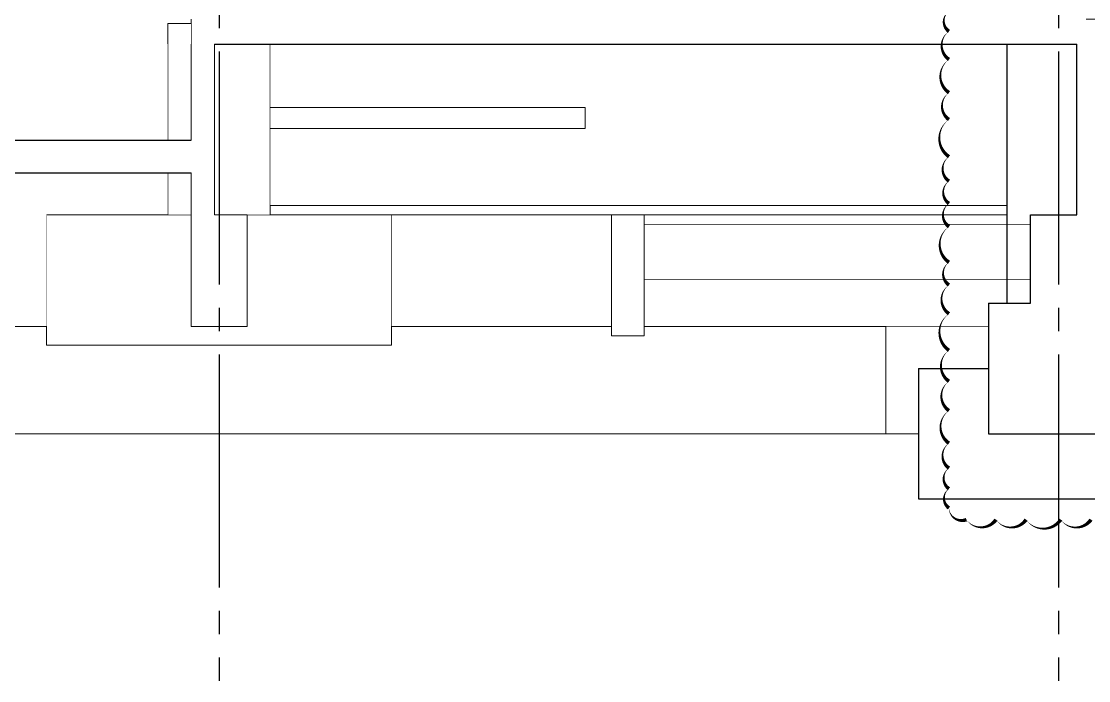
# Model space of a CAD drawing. Extents: x -3080 to 28500, y -1326 to 31609.
# Drawn here: x 688 to 1833, y 25781 to 26488 of the extents above; entities that cross this region are included whole.
import ezdxf
from ezdxf.xclip import XClip

# ---------------------------------------------------------------- set-up
doc = ezdxf.new("R2010")
doc.units = 0
doc.header["$LTSCALE"] = 100
doc.header["$XCLIPFRAME"] = 2
doc.linetypes.add('188K-SM-07-F10-MECH-CR PIPE-Y2257103$0$X-S-FAB_SL ALL$0$COL-CEN-LIN', pattern=[3.25, 2.5, -0.25, 0.25, -0.25])
doc.linetypes.add('188K-SM-07-F10-MECH-CR PIPE-Y2257103$0$X-S-FAB_SL ALL$0$Wipeout_Contour', pattern=[1, 0, -1])
for name, color, linetype in [('0-xref', 8, 'Continuous'), ('188K-SM-07-F10-MECH-CR PIPE-Y2257103$0$X-S-FAB_SL ALL$0$ASP_1', 1, 'Continuous'), ('188K-SM-07-F10-MECH-CR PIPE-Y2257103$0$X-S-FAB_SL ALL$0$ASP_8', 8, 'Continuous'), ('188K-SM-07-F10-MECH-CR PIPE-Y2257103$0$X-S-FAB_SL ALL$0$CCL', 15, '188K-SM-07-F10-MECH-CR PIPE-Y2257103$0$X-S-FAB_SL ALL$0$COL-CEN-LIN'), ('188K-SM-07-F10-MECH-CR PIPE-Y2257103$0$X-S-FAB_SL ALL$0$Hattch', 7, 'Continuous'), ('188K-SM-07-F10-MECH-CR PIPE-Y2257103$0$X-S-FAB_SL ALL$0$L-ROAD', 7, 'Continuous'), ('188K-SM-07-F10-MECH-CR PIPE-Y2257103$0$X-S-FAB_SL ALL$0$S-BEAM', 7, 'Continuous'), ('188K-SM-07-F10-MECH-CR PIPE-Y2257103$0$X-S-FAB_SL ALL$0$S-COL', 7, 'Continuous'), ('188K-SM-07-F10-MECH-CR PIPE-Y2257103$0$X-S-FAB_SL ALL$0$S-FNDN', 7, 'Continuous'), ('188K-SM-07-F10-MECH-CR PIPE-Y2257103$0$X-S-FAB_SL ALL$0$S-SLAB', 7, 'Continuous'), ('188K-SM-07-F10-MECH-CR PIPE-Y2257103$0$X-S-FAB_SL ALL$0$S-WALL', 7, 'Continuous')]:
    doc.layers.add(name, color=color, linetype=linetype)

# ---------------------------------------------------------------- blocks, each defined once
blk = doc.blocks.new('188K-SM-07-F10-MECH-CR PIPE-Y2257103$0$X-S-FAB_SL ALL$0$剖面元素_43_3', base_point=(23061.3, -8263.1))
at = {"layer": '188K-SM-07-F10-MECH-CR PIPE-Y2257103$0$X-S-FAB_SL ALL$0$S-SLAB', "color": 1, "lineweight": 0}
blk.add_line((24881.3, -8130.1), (23956.3, -8130.1), dxfattribs=at)
at = {"color": 254, "linetype": '188K-SM-07-F10-MECH-CR PIPE-Y2257103$0$X-S-FAB_SL ALL$0$Wipeout_Contour', "lineweight": 0, "ltscale": 198851.297722}
blk.add_wipeout([(23906.3, -8130.1), (23906.3, -8108.1), (23931.3, -8108.1), (23931.3, -8103.1), (23026.3, -8103.1), (23026.3, -8108.1), (23116.3, -8108.1), (23116.3, -8130.1)], dxfattribs=at).dxf.layer = '188K-SM-07-F10-MECH-CR PIPE-Y2257103$0$X-S-FAB_SL ALL$0$Hattch'
at = {"layer": '188K-SM-07-F10-MECH-CR PIPE-Y2257103$0$X-S-FAB_SL ALL$0$S-SLAB', "color": 1, "lineweight": 0}
blk.add_line((23931.3, -8103.1), (23931.3, -8130.1), dxfattribs=at)
blk = doc.blocks.new('188K-SM-07-F10-MECH-CR PIPE-Y2257103$0$X-S-FAB_SL ALL$0$剖面元素_230_3', base_point=(23061.3, -8263.1))
at = {"layer": '188K-SM-07-F10-MECH-CR PIPE-Y2257103$0$X-S-FAB_SL ALL$0$S-SLAB', "color": 1, "lineweight": 0}
for p, q in [((23931.3, -8233.1), (23026.3, -8233.1)), ((23931.3, -8268.1), (23026.3, -8268.1))]:
    blk.add_line(p, q, dxfattribs=at)
blk = doc.blocks.new('188K-SM-07-F10-MECH-CR PIPE-Y2257103$0$X-S-FAB_SL ALL$0$剖面元素_244_3', base_point=(23061.3, -8263.1))
at = {"color": 254, "linetype": '188K-SM-07-F10-MECH-CR PIPE-Y2257103$0$X-S-FAB_SL ALL$0$Wipeout_Contour', "lineweight": 0, "ltscale": 104912.225768}
blk.add_wipeout([(24906.3, -8108.1), (24906.3, -8303.1), (24916.3, -8303.1), (24916.3, -8108.1)], dxfattribs=at).dxf.layer = '188K-SM-07-F10-MECH-CR PIPE-Y2257103$0$X-S-FAB_SL ALL$0$Hattch'
at = {"color": 254, "linetype": '188K-SM-07-F10-MECH-CR PIPE-Y2257103$0$X-S-FAB_SL ALL$0$Wipeout_Contour', "lineweight": 0, "ltscale": 157054.491492}
blk.add_wipeout([(24881.3, -8130.1), (24806.3, -8130.1), (24806.3, -8323.1), (24831.3, -8323.1), (24831.3, -8313.1), (24881.3, -8313.1)], dxfattribs=at).dxf.layer = '188K-SM-07-F10-MECH-CR PIPE-Y2257103$0$X-S-FAB_SL ALL$0$Hattch'
at = {"color": 254, "linetype": '188K-SM-07-F10-MECH-CR PIPE-Y2257103$0$X-S-FAB_SL ALL$0$Wipeout_Contour', "lineweight": 0, "ltscale": 104801.273793}
blk.add_wipeout([(24831.3, -8383.1), (24806.3, -8383.1), (24806.3, -8408.1), (24831.3, -8408.1)], dxfattribs=at).dxf.layer = '188K-SM-07-F10-MECH-CR PIPE-Y2257103$0$X-S-FAB_SL ALL$0$Hattch'
at = {"color": 254, "linetype": '188K-SM-07-F10-MECH-CR PIPE-Y2257103$0$X-S-FAB_SL ALL$0$Wipeout_Contour', "lineweight": 0, "ltscale": 105151.829161}
blk.add_wipeout([(24916.3, -8383.1), (24906.3, -8383.1), (24906.3, -8408.1), (24916.3, -8408.1)], dxfattribs=at).dxf.layer = '188K-SM-07-F10-MECH-CR PIPE-Y2257103$0$X-S-FAB_SL ALL$0$Hattch'
at = {"layer": '188K-SM-07-F10-MECH-CR PIPE-Y2257103$0$X-S-FAB_SL ALL$0$S-COL', "color": 8, "lineweight": 0}
for p, q in [((24906.3, -8108.1), (24916.3, -8108.1)), ((24916.3, -8303.1), (24916.3, -8108.1)), ((24806.3, -8323.1), (24806.3, -8130.1)), ((24806.3, -8408.1), (24806.3, -8383.1)), ((24916.3, -8408.1), (24916.3, -8383.1))]:
    blk.add_line(p, q, dxfattribs=at)
blk = doc.blocks.new('188K-SM-07-F10-MECH-CR PIPE-Y2257103$0$X-S-FAB_SL ALL$0$剖面元素_270_3', base_point=(23061.3, -8263.1))
at = {"color": 254, "linetype": '188K-SM-07-F10-MECH-CR PIPE-Y2257103$0$X-S-FAB_SL ALL$0$Wipeout_Contour', "lineweight": 0, "ltscale": 210311.992307}
blk.add_wipeout([(24786.3, -8478.1), (24711.3, -8478.1), (24711.3, -8618.1), (25011.3, -8618.1), (25011.3, -8538.1), (24936.3, -8538.1), (24936.3, -8548.1), (24786.3, -8548.1)], dxfattribs=at).dxf.layer = '188K-SM-07-F10-MECH-CR PIPE-Y2257103$0$X-S-FAB_SL ALL$0$Hattch'
at = {"layer": '188K-SM-07-F10-MECH-CR PIPE-Y2257103$0$X-S-FAB_SL ALL$0$S-FNDN', "color": 8, "lineweight": 0}
for p, q in [((24711.3, -8478.1), (24786.3, -8478.1)), ((24711.3, -8618.1), (24711.3, -8478.1)), ((25011.3, -8618.1), (25011.3, -8538.1)), ((24711.3, -8618.1), (25011.3, -8618.1))]:
    blk.add_line(p, q, dxfattribs=at)
at = {"color": 254, "linetype": '188K-SM-07-F10-MECH-CR PIPE-Y2257103$0$X-S-FAB_SL ALL$0$Wipeout_Contour', "lineweight": 0, "ltscale": 105516.930546}
blk.add_wipeout([(24936.3, -8478.1), (24936.3, -8513.1), (25011.3, -8513.1), (25011.3, -8478.1)], dxfattribs=at).dxf.layer = '188K-SM-07-F10-MECH-CR PIPE-Y2257103$0$X-S-FAB_SL ALL$0$Hattch'
at = {"layer": '188K-SM-07-F10-MECH-CR PIPE-Y2257103$0$X-S-FAB_SL ALL$0$S-FNDN', "color": 8, "lineweight": 0}
for p in [(24936.3, -8478.1), (25011.3, -8513.1)]:
    blk.add_line(p, (25011.3, -8478.1), dxfattribs=at)
blk = doc.blocks.new('188K-SM-07-F10-MECH-CR PIPE-Y2257103$0$X-S-FAB_SL ALL$0$剖面元素_279_3', base_point=(23061.3, -8263.1))
at = {"color": 254, "linetype": '188K-SM-07-F10-MECH-CR PIPE-Y2257103$0$X-S-FAB_SL ALL$0$Wipeout_Contour', "lineweight": 0, "ltscale": 103146.50266}
blk.add_wipeout([(24016.3, -8303.1), (24016.3, -8313.1), (24806.3, -8313.1), (24806.3, -8303.1)], dxfattribs=at).dxf.layer = '188K-SM-07-F10-MECH-CR PIPE-Y2257103$0$X-S-FAB_SL ALL$0$Hattch'
at = {"color": 254, "linetype": '188K-SM-07-F10-MECH-CR PIPE-Y2257103$0$X-S-FAB_SL ALL$0$Wipeout_Contour', "lineweight": 0, "ltscale": 355626.861672}
blk.add_wipeout([(23006.3, -8548.1), (24676.3, -8548.1), (24676.3, -8433.1), (24417.3, -8433.1), (24417.3, -8443.1), (24382.3, -8443.1), (24382.3, -8433.1), (24146.3, -8433.1), (24146.3, -8453.1), (23776.3, -8453.1), (23776.3, -8433.1), (23246.3, -8433.1), (23246.3, -8493.1), (23006.3, -8493.1)], dxfattribs=at).dxf.layer = '188K-SM-07-F10-MECH-CR PIPE-Y2257103$0$X-S-FAB_SL ALL$0$Hattch'
at = {"layer": '188K-SM-07-F10-MECH-CR PIPE-Y2257103$0$X-S-FAB_SL ALL$0$L-ROAD', "color": 8, "lineweight": 0}
blk.add_line((23006.3, -8548.1), (24676.3, -8548.1), dxfattribs=at)
blk = doc.blocks.new('188K-SM-07-F10-MECH-CR PIPE-Y2257103$0$X-S-FAB_SL ALL$0$剖面元素_283_3', base_point=(23061.3, -8263.1))
at = {"color": 254, "linetype": '188K-SM-07-F10-MECH-CR PIPE-Y2257103$0$X-S-FAB_SL ALL$0$Wipeout_Contour', "lineweight": 0, "ltscale": 203070.709731}
blk.add_wipeout([(23776.3, -8313.1), (23776.3, -8453.1), (24146.3, -8453.1), (24146.3, -8313.1), (23991.3, -8313.1), (23991.3, -8433.1), (23931.3, -8433.1), (23931.3, -8313.1)], dxfattribs=at).dxf.layer = '188K-SM-07-F10-MECH-CR PIPE-Y2257103$0$X-S-FAB_SL ALL$0$Hattch'
at = {"layer": '188K-SM-07-F10-MECH-CR PIPE-Y2257103$0$X-S-FAB_SL ALL$0$S-FNDN', "color": 8, "lineweight": 0}
for p, q in [((23776.3, -8313.1), (23931.3, -8313.1)), ((23776.3, -8453.1), (23776.3, -8313.1)), ((23991.3, -8313.1), (24146.3, -8313.1)), ((24146.3, -8453.1), (24146.3, -8313.1)), ((23776.3, -8453.1), (24146.3, -8453.1))]:
    blk.add_line(p, q, dxfattribs=at)
blk = doc.blocks.new('188K-SM-07-F10-MECH-CR PIPE-Y2257103$0$X-S-FAB_SL ALL$0$剖面元素_302_3', base_point=(23061.3, -8263.1))
at = {"layer": '188K-SM-07-F10-MECH-CR PIPE-Y2257103$0$X-S-FAB_SL ALL$0$S-WALL', "color": 1, "lineweight": 0}
for p, q in [((24906.3, -8103.1), (24891.3, -8103.1)), ((24906.3, -8103.1), (24906.3, -8303.1)), ((24881.3, -8130.1), (24881.3, -8313.1)), ((24906.3, -8323.1), (24906.3, -8408.1))]:
    blk.add_line(p, q, dxfattribs=at)
blk = doc.blocks.new('188K-SM-07-F10-MECH-CR PIPE-Y2257103$0$X-S-FAB_SL ALL$0$剖面元素_304_3', base_point=(23061.3, -8263.1))
at = {"color": 254, "linetype": '188K-SM-07-F10-MECH-CR PIPE-Y2257103$0$X-S-FAB_SL ALL$0$Wipeout_Contour', "lineweight": 0, "ltscale": 101103.424823}
blk.add_wipeout([(23931.3, -8108.1), (23906.3, -8108.1), (23906.3, -8233.1), (23931.3, -8233.1)], dxfattribs=at).dxf.layer = '188K-SM-07-F10-MECH-CR PIPE-Y2257103$0$X-S-FAB_SL ALL$0$Hattch'
at = {"color": 254, "linetype": '188K-SM-07-F10-MECH-CR PIPE-Y2257103$0$X-S-FAB_SL ALL$0$Wipeout_Contour', "lineweight": 0, "ltscale": 101425.249815}
blk.add_wipeout([(23956.3, -8313.1), (24016.3, -8313.1), (24016.3, -8130.1), (23956.3, -8130.1)], dxfattribs=at).dxf.layer = '188K-SM-07-F10-MECH-CR PIPE-Y2257103$0$X-S-FAB_SL ALL$0$Hattch'
at = {"color": 254, "linetype": '188K-SM-07-F10-MECH-CR PIPE-Y2257103$0$X-S-FAB_SL ALL$0$Wipeout_Contour', "lineweight": 0, "ltscale": 101259.364753}
blk.add_wipeout([(23906.3, -8313.1), (23931.3, -8313.1), (23931.3, -8268.1), (23906.3, -8268.1)], dxfattribs=at).dxf.layer = '188K-SM-07-F10-MECH-CR PIPE-Y2257103$0$X-S-FAB_SL ALL$0$Hattch'
at = {"layer": '188K-SM-07-F10-MECH-CR PIPE-Y2257103$0$X-S-FAB_SL ALL$0$S-COL', "color": 8, "lineweight": 0}
for p, q in [((23906.3, -8108.1), (23931.3, -8108.1)), ((23906.3, -8233.1), (23906.3, -8108.1)), ((24016.3, -8313.1), (24016.3, -8130.1)), ((23906.3, -8313.1), (23906.3, -8268.1))]:
    blk.add_line(p, q, dxfattribs=at)
blk = doc.blocks.new('188K-SM-07-F10-MECH-CR PIPE-Y2257103$0$X-S-FAB_SL ALL$0$剖面元素_371_3', base_point=(23061.3, -8263.1))
at = {"layer": '188K-SM-07-F10-MECH-CR PIPE-Y2257103$0$X-S-FAB_SL ALL$0$S-FNDN', "color": 1, "lineweight": 0}
for p, q in [((24831.3, -8313.1), (24831.3, -8408.1)), ((24881.3, -8313.1), (24831.3, -8313.1))]:
    blk.add_line(p, q, dxfattribs=at)
blk = doc.blocks.new('188K-SM-07-F10-MECH-CR PIPE-Y2257103$0$X-S-FAB_SL ALL$0$剖面元素_390_3', base_point=(23061.3, -8263.1))
at = {"color": 254, "linetype": '188K-SM-07-F10-MECH-CR PIPE-Y2257103$0$X-S-FAB_SL ALL$0$Wipeout_Contour', "lineweight": 0, "ltscale": 99578.059264}
blk.add_wipeout([(23116.3, -8130.1), (23116.3, -8233.1), (23906.3, -8233.1), (23906.3, -8130.1)], dxfattribs=at).dxf.layer = '188K-SM-07-F10-MECH-CR PIPE-Y2257103$0$X-S-FAB_SL ALL$0$Hattch'
at = {"color": 254, "linetype": '188K-SM-07-F10-MECH-CR PIPE-Y2257103$0$X-S-FAB_SL ALL$0$Wipeout_Contour', "lineweight": 0, "ltscale": 99722.078488}
blk.add_wipeout([(23906.3, -8268.1), (23116.3, -8268.1), (23116.3, -8313.1), (23906.3, -8313.1)], dxfattribs=at).dxf.layer = '188K-SM-07-F10-MECH-CR PIPE-Y2257103$0$X-S-FAB_SL ALL$0$Hattch'
at = {"layer": '188K-SM-07-F10-MECH-CR PIPE-Y2257103$0$X-S-FAB_SL ALL$0$S-WALL', "color": 8, "lineweight": 0}
blk.add_line((23776.3, -8313.1), (23906.3, -8313.1), dxfattribs=at)
blk = doc.blocks.new('188K-SM-07-F10-MECH-CR PIPE-Y2257103$0$X-S-FAB_SL ALL$0$剖面元素_391_3', base_point=(23061.3, -8263.1))
at = {"layer": '188K-SM-07-F10-MECH-CR PIPE-Y2257103$0$X-S-FAB_SL ALL$0$S-WALL', "color": 1, "lineweight": 0}
for p, q in [((23931.3, -8130.1), (23931.3, -8233.1)), ((23956.3, -8130.1), (23956.3, -8313.1)), ((23931.3, -8268.1), (23931.3, -8313.1))]:
    blk.add_line(p, q, dxfattribs=at)
blk = doc.blocks.new('188K-SM-07-F10-MECH-CR PIPE-Y2257103$0$X-S-FAB_SL ALL$0$剖面元素_400_3', base_point=(23061.3, -8263.1))
at = {"layer": '188K-SM-07-F10-MECH-CR PIPE-Y2257103$0$X-S-FAB_SL ALL$0$S-FNDN', "color": 1, "lineweight": 0}
for p, q in [((23931.3, -8313.1), (23931.3, -8433.1)), ((23991.3, -8313.1), (23956.3, -8313.1)), ((23991.3, -8313.1), (23991.3, -8433.1)), ((23991.3, -8433.1), (23931.3, -8433.1))]:
    blk.add_line(p, q, dxfattribs=at)
blk = doc.blocks.new('188K-SM-07-F10-MECH-CR PIPE-Y2257103$0$X-S-FAB_SL ALL$0$剖面元素_402_3', base_point=(23061.3, -8263.1))
at = {"color": 254, "linetype": '188K-SM-07-F10-MECH-CR PIPE-Y2257103$0$X-S-FAB_SL ALL$0$Wipeout_Contour', "lineweight": 0, "ltscale": 148905.737193}
blk.add_wipeout([(23776.3, -8313.1), (23071.3, -8313.1), (23071.3, -8353.1), (23246.3, -8353.1), (23246.3, -8433.1), (23776.3, -8433.1)], dxfattribs=at).dxf.layer = '188K-SM-07-F10-MECH-CR PIPE-Y2257103$0$X-S-FAB_SL ALL$0$Hattch'
at = {"color": 254, "linetype": '188K-SM-07-F10-MECH-CR PIPE-Y2257103$0$X-S-FAB_SL ALL$0$Wipeout_Contour', "lineweight": 0, "ltscale": 102673.65337}
blk.add_wipeout([(24382.3, -8313.1), (24146.3, -8313.1), (24146.3, -8433.1), (24382.3, -8433.1)], dxfattribs=at).dxf.layer = '188K-SM-07-F10-MECH-CR PIPE-Y2257103$0$X-S-FAB_SL ALL$0$Hattch'
at = {"color": 254, "linetype": '188K-SM-07-F10-MECH-CR PIPE-Y2257103$0$X-S-FAB_SL ALL$0$Wipeout_Contour', "lineweight": 0, "ltscale": 103917.895212}
blk.add_wipeout([(24417.3, -8313.1), (24417.3, -8323.1), (24806.3, -8323.1), (24806.3, -8313.1)], dxfattribs=at).dxf.layer = '188K-SM-07-F10-MECH-CR PIPE-Y2257103$0$X-S-FAB_SL ALL$0$Hattch'
at = {"color": 254, "linetype": '188K-SM-07-F10-MECH-CR PIPE-Y2257103$0$X-S-FAB_SL ALL$0$Wipeout_Contour', "lineweight": 0, "ltscale": 156380.010534}
blk.add_wipeout([(24417.3, -8383.1), (24417.3, -8433.1), (24786.3, -8433.1), (24786.3, -8408.1), (24806.3, -8408.1), (24806.3, -8383.1)], dxfattribs=at).dxf.layer = '188K-SM-07-F10-MECH-CR PIPE-Y2257103$0$X-S-FAB_SL ALL$0$Hattch'
at = {"layer": '188K-SM-07-F10-MECH-CR PIPE-Y2257103$0$X-S-FAB_SL ALL$0$S-FNDN', "color": 8, "lineweight": 0}
for p, q in [((24382.3, -8313.1), (24146.3, -8313.1)), ((24806.3, -8313.1), (24417.3, -8313.1)), ((23776.3, -8433.1), (23246.3, -8433.1)), ((24382.3, -8433.1), (24146.3, -8433.1)), ((24786.3, -8433.1), (24417.3, -8433.1))]:
    blk.add_line(p, q, dxfattribs=at)
blk = doc.blocks.new('188K-SM-07-F10-MECH-CR PIPE-Y2257103$0$X-S-FAB_SL ALL$0$剖面元素_403_3', base_point=(23061.3, -8263.1))
at = {"layer": '188K-SM-07-F10-MECH-CR PIPE-Y2257103$0$X-S-FAB_SL ALL$0$S-BEAM', "color": 1, "lineweight": 0}
for p, q in [((24382.3, -8313.1), (24382.3, -8323.1)), ((24417.3, -8313.1), (24382.3, -8313.1)), ((24417.3, -8313.1), (24417.3, -8323.1))]:
    blk.add_line(p, q, dxfattribs=at)
blk = doc.blocks.new('188K-SM-07-F10-MECH-CR PIPE-Y2257103$0$X-S-FAB_SL ALL$0$剖面元素_1096_3', base_point=(23061.3, -8263.1))
at = {"color": 254, "linetype": '188K-SM-07-F10-MECH-CR PIPE-Y2257103$0$X-S-FAB_SL ALL$0$Wipeout_Contour', "lineweight": 0, "ltscale": 103713.819183}
blk.add_wipeout([(24444.8, -8103.1), (24816.3, -8103.1), (24816.3, -8098.1), (24444.8, -8098.1)], dxfattribs=at).dxf.layer = '188K-SM-07-F10-MECH-CR PIPE-Y2257103$0$X-S-FAB_SL ALL$0$Hattch'
at = {"color": 254, "linetype": '188K-SM-07-F10-MECH-CR PIPE-Y2257103$0$X-S-FAB_SL ALL$0$Wipeout_Contour', "lineweight": 0, "ltscale": 205192.196613}
blk.add_wipeout([(24016.3, -8303.1), (24806.3, -8303.1), (24806.3, -8130.1), (24016.3, -8130.1), (24016.3, -8198.1), (24353.8, -8198.1), (24353.8, -8220.6), (24016.3, -8220.6)], dxfattribs=at).dxf.layer = '188K-SM-07-F10-MECH-CR PIPE-Y2257103$0$X-S-FAB_SL ALL$0$Hattch'
at = {"layer": '188K-SM-07-F10-MECH-CR PIPE-Y2257103$0$X-S-FAB_SL ALL$0$S-WALL', "color": 8, "lineweight": 0}
for p, q in [((24816.3, -8098.1), (24444.8, -8098.1)), ((24806.3, -8303.1), (24016.3, -8303.1))]:
    blk.add_line(p, q, dxfattribs=at)
blk = doc.blocks.new('188K-SM-07-F10-MECH-CR PIPE-Y2257103$0$X-S-FAB_SL ALL$0$剖面元素_1144_3', base_point=(23061.3, -8263.1))
at = {"color": 254, "linetype": '188K-SM-07-F10-MECH-CR PIPE-Y2257103$0$X-S-FAB_SL ALL$0$Wipeout_Contour', "lineweight": 0, "ltscale": 102161.505925}
blk.add_wipeout([(24016.3, -8198.1), (24016.3, -8220.6), (24353.8, -8220.6), (24353.8, -8198.1)], dxfattribs=at).dxf.layer = '188K-SM-07-F10-MECH-CR PIPE-Y2257103$0$X-S-FAB_SL ALL$0$Hattch'
at = {"layer": '188K-SM-07-F10-MECH-CR PIPE-Y2257103$0$X-S-FAB_SL ALL$0$S-SLAB', "color": 8, "lineweight": 0}
for p, q in [((24016.3, -8198.1), (24353.8, -8198.1)), ((24353.8, -8220.6), (24353.8, -8198.1)), ((24016.3, -8220.6), (24353.8, -8220.6))]:
    blk.add_line(p, q, dxfattribs=at)
blk = doc.blocks.new('188K-SM-07-F10-MECH-CR PIPE-Y2257103$0$X-S-FAB_SL ALL$0$剖面元素_1452_3', base_point=(23061.3, -8263.1))
at = {"color": 254, "linetype": '188K-SM-07-F10-MECH-CR PIPE-Y2257103$0$X-S-FAB_SL ALL$0$Wipeout_Contour', "lineweight": 0, "ltscale": 156843.461896}
blk.add_wipeout([(24676.3, -8433.1), (24676.3, -8548.1), (24711.3, -8548.1), (24711.3, -8478.1), (24786.3, -8478.1), (24786.3, -8433.1)], dxfattribs=at).dxf.layer = '188K-SM-07-F10-MECH-CR PIPE-Y2257103$0$X-S-FAB_SL ALL$0$Hattch'
at = {"layer": '188K-SM-07-F10-MECH-CR PIPE-Y2257103$0$X-S-FAB_SL ALL$0$S-FNDN', "color": 8, "lineweight": 0}
for q in [(24676.3, -8433.1), (24711.3, -8548.1)]:
    blk.add_line((24676.3, -8548.1), q, dxfattribs=at)
blk = doc.blocks.new('188K-SM-07-F10-MECH-CR PIPE-Y2257103$0$X-S-FAB_SL ALL$0$剖面元素_1963_3', base_point=(23061.3, -8263.1))
at = {"layer": '188K-SM-07-F10-MECH-CR PIPE-Y2257103$0$X-S-FAB_SL ALL$0$S-FNDN', "color": 1, "lineweight": 0}
for p, q in [((24786.3, -8408.1), (24786.3, -8548.1)), ((24831.3, -8408.1), (24786.3, -8408.1)), ((24936.3, -8408.1), (24906.3, -8408.1)), ((24936.3, -8408.1), (24936.3, -8513.1)), ((24936.3, -8538.1), (24936.3, -8548.1)), ((24936.3, -8548.1), (24786.3, -8548.1))]:
    blk.add_line(p, q, dxfattribs=at)
blk = doc.blocks.new('188K-SM-07-F10-MECH-CR PIPE-Y2257103$0$X-S-FAB_SL ALL$0$剖面元素_2191_3', base_point=(23061.3, -8263.1))
at = {"layer": '188K-SM-07-F10-MECH-CR PIPE-Y2257103$0$X-S-FAB_SL ALL$0$S-FNDN', "color": 1, "lineweight": 0}
for p, q in [((24382.3, -8323.1), (24382.3, -8443.1)), ((24417.3, -8323.1), (24417.3, -8443.1)), ((24417.3, -8443.1), (24382.3, -8443.1))]:
    blk.add_line(p, q, dxfattribs=at)
blk = doc.blocks.new('188K-SM-07-F10-MECH-CR PIPE-Y2257103$0$X-S-FAB_SL ALL$0$A$C2e9ab586')
at = {"layer": '188K-SM-07-F10-MECH-CR PIPE-Y2257103$0$X-S-FAB_SL ALL$0$S-FNDN', "lineweight": 0}
blk.add_blockref('188K-SM-07-F10-MECH-CR PIPE-Y2257103$0$X-S-FAB_SL ALL$0$剖面元素_270_3', (-28106.4, 285), dxfattribs=at)
at = {"layer": '188K-SM-07-F10-MECH-CR PIPE-Y2257103$0$X-S-FAB_SL ALL$0$S-SLAB', "lineweight": 0}
for name in ['188K-SM-07-F10-MECH-CR PIPE-Y2257103$0$X-S-FAB_SL ALL$0$剖面元素_43_3', '188K-SM-07-F10-MECH-CR PIPE-Y2257103$0$X-S-FAB_SL ALL$0$剖面元素_230_3']:
    blk.add_blockref(name, (-28106.4, 285), dxfattribs=at)
at = {"color": 254, "linetype": '188K-SM-07-F10-MECH-CR PIPE-Y2257103$0$X-S-FAB_SL ALL$0$Wipeout_Contour', "lineweight": 0, "ltscale": 104010.256328}
blk.add_wipeout([(-26750.4, 225), (-26750.4, 165), (-26336.4, 165), (-26336.4, 225)], dxfattribs=at).dxf.layer = '188K-SM-07-F10-MECH-CR PIPE-Y2257103$0$X-S-FAB_SL ALL$0$Hattch'
at = {"layer": '188K-SM-07-F10-MECH-CR PIPE-Y2257103$0$X-S-FAB_SL ALL$0$S-FNDN', "color": 8, "lineweight": 0}
for p, q in [((-26750.4, 225), (-26336.4, 225)), ((-26750.4, 165), (-26336.4, 165))]:
    blk.add_line(p, q, dxfattribs=at)
at = {"layer": '188K-SM-07-F10-MECH-CR PIPE-Y2257103$0$X-S-FAB_SL ALL$0$S-COL', "lineweight": 0}
blk.add_blockref('188K-SM-07-F10-MECH-CR PIPE-Y2257103$0$X-S-FAB_SL ALL$0$剖面元素_244_3', (-28106.4, 285), dxfattribs=at)
at = {"layer": '188K-SM-07-F10-MECH-CR PIPE-Y2257103$0$X-S-FAB_SL ALL$0$L-ROAD', "lineweight": 0}
blk.add_blockref('188K-SM-07-F10-MECH-CR PIPE-Y2257103$0$X-S-FAB_SL ALL$0$剖面元素_279_3', (-28106.4, 285), dxfattribs=at)
at = {"layer": '188K-SM-07-F10-MECH-CR PIPE-Y2257103$0$X-S-FAB_SL ALL$0$S-FNDN', "lineweight": 0}
blk.add_blockref('188K-SM-07-F10-MECH-CR PIPE-Y2257103$0$X-S-FAB_SL ALL$0$剖面元素_371_3', (-28106.4, 285), dxfattribs=at)
at = {"layer": '188K-SM-07-F10-MECH-CR PIPE-Y2257103$0$X-S-FAB_SL ALL$0$S-WALL', "lineweight": 0}
blk.add_blockref('188K-SM-07-F10-MECH-CR PIPE-Y2257103$0$X-S-FAB_SL ALL$0$剖面元素_302_3', (-28106.4, 285), dxfattribs=at)
at = {"layer": '188K-SM-07-F10-MECH-CR PIPE-Y2257103$0$X-S-FAB_SL ALL$0$S-FNDN', "lineweight": 0}
blk.add_blockref('188K-SM-07-F10-MECH-CR PIPE-Y2257103$0$X-S-FAB_SL ALL$0$剖面元素_283_3', (-28106.4, 285), dxfattribs=at)
at = {"layer": '188K-SM-07-F10-MECH-CR PIPE-Y2257103$0$X-S-FAB_SL ALL$0$S-COL', "lineweight": 0}
blk.add_blockref('188K-SM-07-F10-MECH-CR PIPE-Y2257103$0$X-S-FAB_SL ALL$0$剖面元素_304_3', (-28106.4, 285), dxfattribs=at)
at = {"layer": '188K-SM-07-F10-MECH-CR PIPE-Y2257103$0$X-S-FAB_SL ALL$0$S-FNDN', "lineweight": 0}
blk.add_blockref('188K-SM-07-F10-MECH-CR PIPE-Y2257103$0$X-S-FAB_SL ALL$0$剖面元素_400_3', (-28106.4, 285), dxfattribs=at)
at = {"layer": '188K-SM-07-F10-MECH-CR PIPE-Y2257103$0$X-S-FAB_SL ALL$0$S-WALL', "lineweight": 0}
for name in ['188K-SM-07-F10-MECH-CR PIPE-Y2257103$0$X-S-FAB_SL ALL$0$剖面元素_1096_3', '188K-SM-07-F10-MECH-CR PIPE-Y2257103$0$X-S-FAB_SL ALL$0$剖面元素_390_3', '188K-SM-07-F10-MECH-CR PIPE-Y2257103$0$X-S-FAB_SL ALL$0$剖面元素_391_3']:
    blk.add_blockref(name, (-28106.4, 285), dxfattribs=at)
at = {"layer": '188K-SM-07-F10-MECH-CR PIPE-Y2257103$0$X-S-FAB_SL ALL$0$S-FNDN', "lineweight": 0}
blk.add_blockref('188K-SM-07-F10-MECH-CR PIPE-Y2257103$0$X-S-FAB_SL ALL$0$剖面元素_402_3', (-28106.4, 285), dxfattribs=at)
at = {"layer": '188K-SM-07-F10-MECH-CR PIPE-Y2257103$0$X-S-FAB_SL ALL$0$S-SLAB', "lineweight": 0}
blk.add_blockref('188K-SM-07-F10-MECH-CR PIPE-Y2257103$0$X-S-FAB_SL ALL$0$剖面元素_1144_3', (-28106.4, 285), dxfattribs=at)
at = {"layer": '188K-SM-07-F10-MECH-CR PIPE-Y2257103$0$X-S-FAB_SL ALL$0$S-BEAM', "lineweight": 0}
blk.add_blockref('188K-SM-07-F10-MECH-CR PIPE-Y2257103$0$X-S-FAB_SL ALL$0$剖面元素_403_3', (-28106.4, 285), dxfattribs=at)
at = {"layer": '188K-SM-07-F10-MECH-CR PIPE-Y2257103$0$X-S-FAB_SL ALL$0$S-FNDN', "lineweight": 0}
for name in ['188K-SM-07-F10-MECH-CR PIPE-Y2257103$0$X-S-FAB_SL ALL$0$剖面元素_2191_3', '188K-SM-07-F10-MECH-CR PIPE-Y2257103$0$X-S-FAB_SL ALL$0$剖面元素_1452_3']:
    blk.add_blockref(name, (-28106.4, 285), dxfattribs=at)
blk.add_blockref('188K-SM-07-F10-MECH-CR PIPE-Y2257103$0$X-S-FAB_SL ALL$0$剖面元素_1963_3', (-28106.4, 285), dxfattribs=at)
blk = doc.blocks.new('188K-SM-07-F10-MECH-CR PIPE-Y2257103$0$X-S-FAB_SL ALL$0$A$Ceb448ab1')
at = {"layer": '188K-SM-07-F10-MECH-CR PIPE-Y2257103$0$X-S-FAB_SL ALL$0$CCL'}
for p, q in [((900, 3600), (900, 0)), ((1800, 3600), (1800, 0))]:
    blk.add_line(p, q, dxfattribs=at)
blk = doc.blocks.new('188K-SM-07-F10-MECH-CR PIPE-Y2257103$0$X-S-FAB_SL ALL')
at = {"layer": '188K-SM-07-F10-MECH-CR PIPE-Y2257103$0$X-S-FAB_SL ALL$0$ASP_1'}
blk.add_blockref('188K-SM-07-F10-MECH-CR PIPE-Y2257103$0$X-S-FAB_SL ALL$0$A$C2e9ab586', (23632.864, -73288.977), dxfattribs=at)
for p, q in [((-3578.521, -72870.977), (-2653.521, -72870.977)), ((-2653.521, -73053.977), (-2653.521, -72870.977)), ((-4508.521, -72973.977), (-3603.521, -72973.977)), ((-4508.521, -73008.977), (-3603.521, -73008.977)), ((-2703.521, -73148.977), (-2703.521, -73053.977)), ((-2703.521, -73053.977), (-2653.521, -73053.977)), ((-2748.521, -73148.977), (-2748.521, -73288.977)), ((-2748.521, -73148.977), (-2703.521, -73148.977)), ((-2748.521, -73288.977), (-2598.521, -73288.977))]:
    blk.add_line(p, q, dxfattribs=at)
at = {"layer": '188K-SM-07-F10-MECH-CR PIPE-Y2257103$0$X-S-FAB_SL ALL$0$ASP_8'}
for p, q in [((-2728.521, -73148.977), (-2728.521, -72870.977)), ((-2823.521, -73218.977), (-2748.521, -73218.977)), ((-2823.521, -73218.977), (-2823.521, -73358.977)), ((-2823.521, -73358.977), (-2523.521, -73358.977))]:
    blk.add_line(p, q, dxfattribs=at)
at = {"layer": '188K-SM-07-F10-MECH-CR PIPE-Y2257103$0$X-S-FAB_SL ALL$0$CCL'}
blk.add_blockref('188K-SM-07-F10-MECH-CR PIPE-Y2257103$0$X-S-FAB_SL ALL$0$A$Ceb448ab1', (-4473.521, -73553.977), dxfattribs=at)
blk = doc.blocks.new('188K-SM-07-F10-MECH-CR PIPE-Y2257103')
ref = blk.add_blockref('188K-SM-07-F10-MECH-CR PIPE-Y2257103$0$X-S-FAB_SL ALL', (4473.521, 99334.763))
XClip(ref).set_block_clipping_path([(-7553.4648570136, -75341.9369645483), (24026.2025623869, -67725.7696244382)])
blk.add_lwpolyline([(1682.726, 26499.062, 0, 4, 0.52056705), (1682.726, 26477.508, 0, 4, 0.52056705), (1682.726, 26447.341, 0, 4, 0.52056705), (1682.726, 26411.708, 0, 4, 0.52056705), (1682.726, 26382.871, 0, 4, 0.52056705), (1682.726, 26342.977, 0, 4, 0.52056705), (1682.726, 26316.709, 0, 4, 0.52056705), (1682.726, 26292.853, 0, 4, 0.52056705), (1682.726, 26267.924, 0, 4, 0.52056705), (1682.726, 26229.639, 0, 4, 0.52056705), (1682.726, 26205.376, 0, 4, 0.52056705), (1682.726, 26174.503, 0, 4, 0.52056705), (1682.726, 26135.152, 0, 4, 0.52056705), (1682.726, 26101.983, 0, 4, 0.52056705), (1682.726, 26070.539, 0, 4, 0.52056705), (1682.726, 26035.57, 0, 4, 0.52056705), (1682.726, 26008.821, 0, 4, 0.52056705), (1682.726, 25986.708, 0, 4, 0.52056705), (1682.726, 25966.087, 0, 4, 0.52056705), (1701.369, 25953.57, 0, 4, 0.52056705), (1733.107, 25953.57, 0, 4, 0.52056705), (1765.393, 25953.57, 0, 4, 0.52056705), (1802.611, 25953.57, 0, 4, 0.52056705), (1835.016, 25953.57, 0, 4, 0.52056705)], format="xyseb")

msp = doc.modelspace()

# ---------------------------------------------------------------- block references
at = {"layer": '0-xref'}
msp.add_blockref('188K-SM-07-F10-MECH-CR PIPE-Y2257103', (0, 0), dxfattribs=at)

doc.saveas('drawing.dxf')
